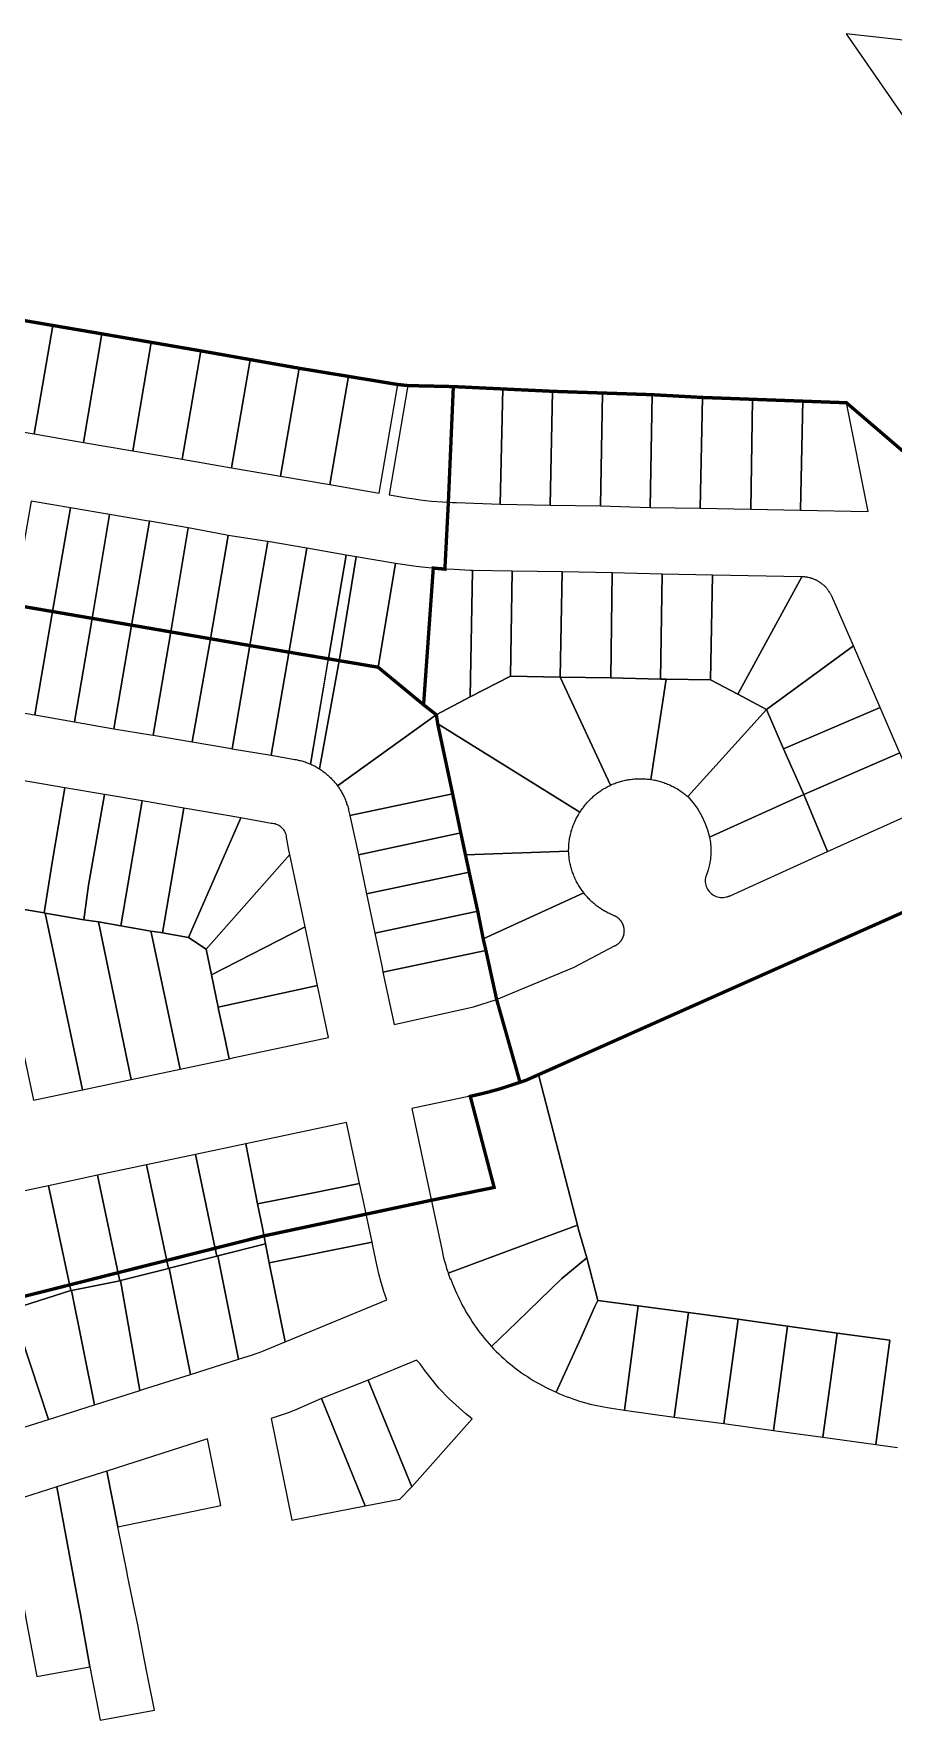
# Model space of a CAD drawing. Header units: metres. Extents: x 620457 to 624057, y 4872349 to 4874194.
# Drawn here: x 623245 to 623503, y 4873463 to 4873969 of the extents above; entities that cross this region are included whole.
import ezdxf

# ---------------------------------------------------------------- set-up
doc = ezdxf.new("R2010")
doc.units = ezdxf.units.M
doc.header["$LTSCALE"] = 10
doc.header["$MEASUREMENT"] = 0
doc.layers.add('Aurora_Parcel', color=252, linetype='Continuous')

msp = doc.modelspace()

# ---------------------------------------------------------------- linework, layer by layer
at = {"ltscale": 1.5, "const_width": 1}
for points in [[(623236.27, 4873884.12), (623265.83, 4873879.07), (623295.44, 4873873.97), (623324.94, 4873868.75), (623354.55, 4873863.87), (623357.58, 4873863.55), (623371.18, 4873863.25), (623369.69, 4873828.59), (623368.65, 4873808.52), (623365.17, 4873808.83), (623362.26, 4873767.83), (623362.26, 4873767.83), (623348.62, 4873779.1), (623310.13, 4873785.61), (623251.04, 4873795.8), (623218.84, 4873801.3)], [(623537.05, 4873817.25), (623489.03, 4873858.4), (623445.87, 4873859.99), (623430.8, 4873860.82), (623400.95, 4873861.83), (623371.18, 4873863.25), (623369.69, 4873828.59), (623368.65, 4873808.51), (623365.17, 4873808.83), (623362.26, 4873767.83), (623366.08, 4873764.84), (623366.5, 4873762.09), (623370.96, 4873741.17), (623373.41, 4873729.41), (623375.92, 4873717.69), (623378.49, 4873705.98), (623380.14, 4873697.62), (623380.94, 4873694.2), (623384.16, 4873679.47), (623386.99, 4873669.46), (623391.18, 4873654.64), (623392.84, 4873655.19), (623517.35, 4873710.66)], [(623218.84, 4873801.3), (623251.04, 4873795.8), (623310.13, 4873785.61), (623348.62, 4873779.1), (623361.62, 4873768.36), (623362.26, 4873767.83), (623366.08, 4873764.84), (623366.5, 4873762.09), (623370.96, 4873741.17), (623373.41, 4873729.41), (623375.92, 4873717.69), (623378.49, 4873705.98), (623380.14, 4873697.62), (623380.94, 4873694.2), (623384.16, 4873679.47), (623391.18, 4873654.64), (623385.15, 4873652.66), (623383.04, 4873652.08), (623380.9, 4873651.51), (623378.77, 4873651), (623376.26, 4873650.43), (623383.42, 4873623.1), (623364.59, 4873619.26), (623314.4, 4873608.57), (623184.93, 4873575.92)], [(623386.99, 4873669.46), (623391.18, 4873654.64)]]:
    msp.add_lwpolyline(points, dxfattribs=at)
at = {"layer": 'Aurora_Parcel'}
for points in [[(623530.26, 4873964.47), (623488.93, 4873969.06), (623507.81, 4873941.75)], [(623517.35, 4873710.66), (623402.01, 4873658.87), (623400.03, 4873657.98), (623397.97, 4873657.13), (623396.77, 4873656.6), (623408.4, 4873611.76), (623408.73, 4873610.49), (623411.2, 4873601.96), (623414.49, 4873589.23), (623426.57, 4873587.62), (623441.65, 4873585.63), (623456.53, 4873583.63), (623471.37, 4873581.48), (623486.29, 4873579.45), (623502.04, 4873577.29), (623497.85, 4873546.05), (623504.38, 4873545.13)]]:
    msp.add_lwpolyline(points, dxfattribs=at)
for points in [[(623251.06, 4873881.59), (623249.99, 4873881.77), (623236.27, 4873884.12), (623236.21, 4873883.78), (623230.7, 4873851.59), (623245.49, 4873849.06), (623251.06, 4873881.59)], [(623265.83, 4873879.07), (623251.06, 4873881.59), (623245.49, 4873849.06), (623260.27, 4873846.53), (623265.83, 4873879.07)], [(623280.63, 4873876.5), (623265.83, 4873879.07), (623260.27, 4873846.53), (623275.06, 4873844), (623280.63, 4873876.5)], [(623295.44, 4873873.99), (623280.63, 4873876.5), (623275.06, 4873844), (623289.84, 4873841.46), (623295.44, 4873873.99)], [(623310.28, 4873871.23), (623295.44, 4873873.99), (623289.84, 4873841.46), (623304.63, 4873838.93), (623310.28, 4873871.23)], [(623324.94, 4873868.75), (623310.28, 4873871.23), (623304.63, 4873838.93), (623319.41, 4873836.39), (623324.94, 4873868.75)], [(623339.77, 4873866.4), (623324.94, 4873868.75), (623319.41, 4873836.39), (623334.2, 4873833.87), (623339.77, 4873866.4)], [(623348.97, 4873831.34), (623354.55, 4873863.87), (623339.77, 4873866.4), (623334.2, 4873833.87), (623348.97, 4873831.34)], [(623371.18, 4873863.25), (623357.58, 4873863.55), (623351.94, 4873830.83), (623357.24, 4873829.92), (623359.47, 4873829.57), (623361.2, 4873829.32), (623362.93, 4873829.11), (623364.67, 4873828.94), (623367.93, 4873828.69), (623369.69, 4873828.59), (623371.18, 4873863.25)], [(623385.97, 4873862.55), (623371.18, 4873863.25), (623369.69, 4873828.59), (623370.89, 4873828.51), (623371.96, 4873828.48), (623372.14, 4873828.47), (623385.21, 4873827.99), (623385.97, 4873862.55)], [(623400.95, 4873861.83), (623385.97, 4873862.55), (623385.21, 4873827.99), (623400.26, 4873827.67), (623400.95, 4873861.83)], [(623415.94, 4873861.32), (623400.95, 4873861.83), (623400.26, 4873827.67), (623415.3, 4873827.48), (623415.94, 4873861.32)], [(623430.8, 4873860.82), (623415.94, 4873861.32), (623415.3, 4873827.48), (623430.23, 4873827.03), (623430.8, 4873860.82)], [(623445.87, 4873859.99), (623430.8, 4873860.82), (623430.23, 4873827.03), (623445.21, 4873826.78), (623445.87, 4873859.99)], [(623460.83, 4873859.42), (623445.87, 4873859.99), (623445.21, 4873826.78), (623460.33, 4873826.54), (623460.83, 4873859.42)], [(623475.95, 4873859.09), (623460.83, 4873859.42), (623460.33, 4873826.54), (623475.25, 4873826.15), (623475.95, 4873859.09)], [(623495.51, 4873825.83), (623489.03, 4873858.4), (623475.95, 4873859.09), (623475.25, 4873826.15), (623495.51, 4873825.83)], [(623256.4, 4873826.91), (623244.59, 4873828.92), (623239.23, 4873797.8), (623251.04, 4873795.77), (623256.4, 4873826.91)], [(623268.08, 4873824.89), (623256.4, 4873826.91), (623251.04, 4873795.77), (623262.92, 4873793.73), (623268.08, 4873824.89)], [(623280.05, 4873822.86), (623279.22, 4873823), (623268.08, 4873824.89), (623262.92, 4873793.73), (623274.74, 4873791.66), (623280.05, 4873822.86)], [(623291.73, 4873820.87), (623280.05, 4873822.86), (623274.74, 4873791.66), (623286.53, 4873789.67), (623291.73, 4873820.87)], [(623303.64, 4873818.63), (623302.82, 4873818.78), (623291.73, 4873820.87), (623286.53, 4873789.67), (623298.36, 4873787.65), (623303.64, 4873818.63)], [(623315.61, 4873816.75), (623314.79, 4873816.88), (623303.64, 4873818.63), (623298.36, 4873787.65), (623310.13, 4873785.61), (623315.61, 4873816.75)], [(623327.21, 4873814.77), (623315.61, 4873816.75), (623310.13, 4873785.61), (623321.9, 4873783.44), (623327.21, 4873814.77)], [(623333.73, 4873781.74), (623339.04, 4873812.75), (623327.21, 4873814.77), (623321.9, 4873783.44), (623333.73, 4873781.74)], [(623336.92, 4873781.01), (623337.11, 4873782.14), (623342, 4873812.24), (623339.04, 4873812.75), (623333.73, 4873781.74), (623333.6, 4873780.95), (623328.31, 4873750.07), (623328.47, 4873750), (623328.78, 4873749.85), (623329.1, 4873749.7), (623329.41, 4873749.55), (623329.72, 4873749.38), (623330.03, 4873749.22), (623330.33, 4873749.05), (623330.64, 4873748.87), (623331.06, 4873748.59), (623336.92, 4873781.01)], [(623353.83, 4873810.22), (623342, 4873812.24), (623337.11, 4873782.14), (623336.92, 4873781.01), (623348.62, 4873779.1), (623353.83, 4873810.22)], [(623365.17, 4873808.83), (623364.84, 4873808.85), (623362.78, 4873809.03), (623360.05, 4873809.31), (623357.97, 4873809.59), (623355.89, 4873809.88), (623353.83, 4873810.22), (623348.62, 4873779.1), (623362.26, 4873767.83), (623365.17, 4873808.83)], [(623376.24, 4873770.18), (623376.95, 4873808.07), (623376.26, 4873808.11), (623371.44, 4873808.36), (623368.83, 4873808.5), (623366.85, 4873808.66), (623365.17, 4873808.83), (623362.26, 4873767.83), (623366.08, 4873764.84), (623376.24, 4873770.18)], [(623388.3, 4873776.43), (623388.84, 4873807.95), (623376.95, 4873808.07), (623376.24, 4873770.18), (623388.3, 4873776.43)], [(623403.84, 4873807.69), (623388.84, 4873807.95), (623388.3, 4873776.43), (623403.23, 4873776.12), (623403.84, 4873807.69)], [(623418.77, 4873807.45), (623403.84, 4873807.69), (623403.23, 4873776.12), (623418.41, 4873775.92), (623418.77, 4873807.45)], [(623433.83, 4873806.99), (623418.77, 4873807.45), (623418.41, 4873775.92), (623433.27, 4873775.56), (623433.83, 4873806.99)], [(623448.84, 4873806.74), (623433.83, 4873806.99), (623433.27, 4873775.56), (623434.94, 4873775.5), (623448.26, 4873775.35), (623448.84, 4873806.74)], [(623475.67, 4873806.23), (623448.84, 4873806.74), (623448.26, 4873775.35), (623456.44, 4873771), (623475.67, 4873806.23)], [(623476.55, 4873806.16), (623476.38, 4873806.18), (623476.21, 4873806.2), (623476.04, 4873806.21), (623475.86, 4873806.22), (623475.67, 4873806.23), (623456.44, 4873771), (623465.09, 4873766.46), (623491.14, 4873785.47), (623484.65, 4873800.36), (623484.57, 4873800.54), (623484.49, 4873800.7), (623484.42, 4873800.85), (623484.32, 4873801), (623484.26, 4873801.15), (623484.16, 4873801.3), (623484.05, 4873801.45), (623483.97, 4873801.6), (623483.79, 4873801.88), (623483.69, 4873802.03), (623483.58, 4873802.16), (623483.48, 4873802.3), (623483.37, 4873802.44), (623483.26, 4873802.58), (623483.16, 4873802.71), (623483.04, 4873802.84), (623482.93, 4873802.96), (623482.81, 4873803.08), (623482.56, 4873803.34), (623482.43, 4873803.47), (623482.32, 4873803.59), (623482.19, 4873803.7), (623482.05, 4873803.82), (623481.91, 4873803.93), (623481.78, 4873804.04), (623481.64, 4873804.14), (623481.5, 4873804.26), (623481.36, 4873804.35), (623481.08, 4873804.55), (623480.94, 4873804.64), (623480.79, 4873804.72), (623480.64, 4873804.81), (623480.49, 4873804.92), (623480.34, 4873805), (623480.19, 4873805.09), (623480.03, 4873805.16), (623479.89, 4873805.24), (623479.72, 4873805.31), (623479.4, 4873805.45), (623479.24, 4873805.51), (623479.08, 4873805.58), (623478.93, 4873805.64), (623478.75, 4873805.69), (623478.59, 4873805.74), (623478.41, 4873805.8), (623478.25, 4873805.85), (623478.09, 4873805.88), (623477.92, 4873805.93), (623477.59, 4873806), (623477.42, 4873806.03), (623477.25, 4873806.07), (623477.09, 4873806.1), (623476.9, 4873806.14), (623476.72, 4873806.14), (623476.55, 4873806.16)], [(623251.04, 4873795.77), (623239.23, 4873797.8), (623238.11, 4873798.02), (623235.48, 4873798.5), (623234.55, 4873765.96), (623235.23, 4873765.94), (623236.41, 4873765.9), (623237.51, 4873765.83), (623238.65, 4873765.75), (623239.77, 4873765.65), (623240.92, 4873765.53), (623242.04, 4873765.39), (623243.98, 4873765.09), (623244.87, 4873764.95), (623245.73, 4873764.81), (623251.04, 4873795.77)], [(623262.92, 4873793.73), (623251.04, 4873795.77), (623245.73, 4873764.81), (623257.64, 4873762.76), (623262.92, 4873793.73)], [(623274.74, 4873791.66), (623262.92, 4873793.73), (623257.64, 4873762.76), (623269.38, 4873760.59), (623274.74, 4873791.66)], [(623281.21, 4873758.72), (623286.53, 4873789.67), (623274.74, 4873791.66), (623269.38, 4873760.59), (623280.51, 4873758.83), (623281.21, 4873758.72)], [(623298.36, 4873787.65), (623286.53, 4873789.67), (623281.21, 4873758.72), (623292.91, 4873756.72), (623298.36, 4873787.65)], [(623310.13, 4873785.61), (623298.36, 4873787.65), (623292.91, 4873756.72), (623304.12, 4873754.79), (623304.85, 4873754.66), (623310.13, 4873785.61)], [(623321.9, 4873783.44), (623310.13, 4873785.61), (623304.85, 4873754.66), (623316.58, 4873752.68), (623321.9, 4873783.44)], [(623499.13, 4873767.05), (623491.14, 4873785.47), (623465.09, 4873766.46), (623470.18, 4873754.58), (623499.13, 4873767.05)], [(623333.73, 4873781.74), (623321.9, 4873783.44), (623316.58, 4873752.68), (623323.67, 4873751.46), (623324.02, 4873751.39), (623324.36, 4873751.34), (623324.7, 4873751.25), (623325.03, 4873751.17), (623325.38, 4873751.09), (623325.72, 4873751), (623326.05, 4873750.91), (623326.38, 4873750.8), (623326.73, 4873750.68), (623327.05, 4873750.56), (623327.5, 4873750.4), (623327.81, 4873750.27), (623328.15, 4873750.14), (623328.31, 4873750.07), (623333.73, 4873781.74)], [(623366.08, 4873764.84), (623362.26, 4873767.83), (623348.62, 4873779.1), (623336.92, 4873781.01), (623331.06, 4873748.59), (623331.33, 4873748.42), (623331.62, 4873748.23), (623331.91, 4873748.03), (623332.18, 4873747.82), (623332.47, 4873747.61), (623332.75, 4873747.4), (623333.02, 4873747.18), (623333.28, 4873746.95), (623333.52, 4873746.72), (623333.78, 4873746.49), (623334.19, 4873746.15), (623334.41, 4873745.92), (623334.65, 4873745.67), (623334.9, 4873745.41), (623335.11, 4873745.16), (623335.38, 4873744.9), (623335.59, 4873744.63), (623335.81, 4873744.36), (623336.03, 4873744.09), (623336.24, 4873743.81), (623336.44, 4873743.49), (623366.08, 4873764.84)], [(623409.18, 4873735.67), (623409.41, 4873736.06), (623409.65, 4873736.37), (623409.82, 4873736.68), (623410.09, 4873736.98), (623410.3, 4873737.26), (623410.53, 4873737.53), (623410.73, 4873737.86), (623410.99, 4873738.15), (623411.23, 4873738.43), (623411.48, 4873738.71), (623411.73, 4873738.98), (623412.06, 4873739.32), (623412.32, 4873739.58), (623412.59, 4873739.84), (623412.87, 4873740.05), (623413.13, 4873740.32), (623413.41, 4873740.6), (623413.69, 4873740.82), (623413.98, 4873741.06), (623414.31, 4873741.29), (623414.59, 4873741.51), (623414.87, 4873741.72), (623415.38, 4873742.08), (623415.72, 4873742.32), (623416.04, 4873742.49), (623416.35, 4873742.69), (623416.67, 4873742.84), (623416.96, 4873743.05), (623417.32, 4873743.23), (623417.65, 4873743.39), (623417.98, 4873743.56), (623418.29, 4873743.72), (623403.23, 4873776.12), (623388.3, 4873776.43), (623376.24, 4873770.18), (623366.08, 4873764.84), (623366.5, 4873762.09), (623409.14, 4873735.6), (623409.18, 4873735.67)], [(623434.94, 4873775.5), (623433.27, 4873775.56), (623418.41, 4873775.92), (623403.23, 4873776.12), (623418.29, 4873743.72), (623418.39, 4873743.77), (623418.48, 4873743.8), (623418.91, 4873743.99), (623419.24, 4873744.13), (623419.59, 4873744.26), (623419.93, 4873744.39), (623420.28, 4873744.52), (623420.64, 4873744.64), (623420.98, 4873744.75), (623421.33, 4873744.86), (623421.69, 4873744.96), (623422.04, 4873745.04), (623422.38, 4873745.13), (623422.86, 4873745.24), (623423.22, 4873745.3), (623423.57, 4873745.37), (623423.94, 4873745.43), (623424.31, 4873745.48), (623424.67, 4873745.53), (623425.02, 4873745.57), (623425.39, 4873745.6), (623425.77, 4873745.63), (623426.13, 4873745.64), (623426.49, 4873745.65), (623427.06, 4873745.68), (623427.42, 4873745.68), (623427.79, 4873745.66), (623428.15, 4873745.65), (623428.53, 4873745.63), (623428.89, 4873745.61), (623429.25, 4873745.57), (623429.61, 4873745.53), (623429.99, 4873745.49), (623430.35, 4873745.44), (623434.94, 4873775.5)], [(623465.09, 4873766.46), (623456.44, 4873771), (623448.26, 4873775.35), (623434.94, 4873775.5), (623430.35, 4873745.44), (623430.48, 4873745.42), (623430.62, 4873745.39), (623431.06, 4873745.31), (623431.45, 4873745.27), (623431.8, 4873745.19), (623432.16, 4873745.1), (623432.5, 4873745.03), (623432.88, 4873744.92), (623433.23, 4873744.83), (623433.57, 4873744.73), (623433.93, 4873744.61), (623434.28, 4873744.5), (623434.62, 4873744.38), (623435.06, 4873744.22), (623435.4, 4873744.07), (623435.74, 4873743.93), (623436.08, 4873743.79), (623436.41, 4873743.64), (623436.73, 4873743.48), (623437.08, 4873743.3), (623437.4, 4873743.12), (623437.72, 4873742.96), (623438.04, 4873742.78), (623438.36, 4873742.59), (623438.81, 4873742.3), (623439.12, 4873742.1), (623439.44, 4873741.88), (623439.75, 4873741.68), (623440.04, 4873741.45), (623440.33, 4873741.24), (623440.61, 4873741), (623440.9, 4873740.78), (623441.18, 4873740.54), (623441.46, 4873740.29), (623465.09, 4873766.46)], [(623370.96, 4873741.17), (623366.5, 4873762.09), (623366.08, 4873764.84), (623336.44, 4873743.49), (623336.57, 4873743.35), (623336.73, 4873743.15), (623336.92, 4873742.88), (623337.11, 4873742.61), (623337.29, 4873742.35), (623337.47, 4873742.03), (623337.61, 4873741.73), (623337.8, 4873741.45), (623337.96, 4873741.15), (623338.14, 4873740.85), (623338.27, 4873740.55), (623338.41, 4873740.24), (623338.61, 4873739.82), (623338.75, 4873739.53), (623338.88, 4873739.21), (623338.99, 4873738.88), (623339.11, 4873738.57), (623339.18, 4873738.25), (623339.3, 4873737.94), (623339.43, 4873737.61), (623339.55, 4873737.29), (623339.6, 4873736.97), (623339.7, 4873736.6), (623339.78, 4873736.2), (623340.11, 4873734.61), (623370.96, 4873741.17)], [(623476.25, 4873740.94), (623470.18, 4873754.58), (623465.09, 4873766.46), (623441.46, 4873740.29), (623443.04, 4873738.47), (623444.44, 4873736.52), (623445.65, 4873734.45), (623446.62, 4873732.41), (623447.4, 4873730.3), (623448, 4873728.12), (623476.25, 4873740.94)], [(623505.08, 4873753.39), (623504.76, 4873754.03), (623499.13, 4873767.05), (623470.18, 4873754.58), (623476.25, 4873740.94), (623505.08, 4873753.39)], [(623405.75, 4873723.97), (623405.75, 4873724.41), (623405.76, 4873724.79), (623405.78, 4873725.15), (623405.79, 4873725.52), (623405.82, 4873725.88), (623405.85, 4873726.25), (623405.89, 4873726.61), (623405.95, 4873726.97), (623406, 4873727.34), (623406.04, 4873727.7), (623406.11, 4873728.07), (623406.2, 4873728.52), (623406.29, 4873728.87), (623406.37, 4873729.23), (623406.46, 4873729.59), (623406.55, 4873729.94), (623406.66, 4873730.28), (623406.77, 4873730.65), (623406.89, 4873731.01), (623407.01, 4873731.33), (623407.14, 4873731.67), (623407.28, 4873732.03), (623407.42, 4873732.37), (623407.57, 4873732.69), (623407.72, 4873733.03), (623407.88, 4873733.36), (623408.04, 4873733.7), (623408.2, 4873734.02), (623408.37, 4873734.34), (623408.58, 4873734.65), (623408.75, 4873734.97), (623408.95, 4873735.29), (623409.14, 4873735.6), (623366.5, 4873762.09), (623370.96, 4873741.17), (623373.41, 4873729.41), (623374.84, 4873722.89), (623405.75, 4873723.97)], [(623512.2, 4873736.82), (623505.08, 4873753.39), (623476.25, 4873740.94), (623483.37, 4873723.87), (623512.2, 4873736.82)], [(623250.9, 4873720.59), (623254.74, 4873742.95), (623241.36, 4873745.24), (623239.69, 4873745.51), (623238.81, 4873745.62), (623239.03, 4873728.98), (623239.59, 4873706.9), (623248.5, 4873705.4), (623250.9, 4873720.59)], [(623261.8, 4873713.72), (623266.58, 4873740.95), (623254.74, 4873742.95), (623250.9, 4873720.59), (623248.5, 4873705.4), (623248.8, 4873705.36), (623260.36, 4873703.4), (623261.8, 4873713.72)], [(623277.91, 4873738.99), (623266.58, 4873740.95), (623261.8, 4873713.72), (623260.36, 4873703.4), (623264.79, 4873702.75), (623271.51, 4873701.52), (623277.91, 4873738.99)], [(623373.41, 4873729.41), (623370.96, 4873741.17), (623340.11, 4873734.61), (623342.72, 4873722.89), (623373.41, 4873729.41)], [(623448, 4873728.12), (623448.26, 4873726.5), (623448.39, 4873724.87), (623448.38, 4873723.23), (623448.24, 4873721.59), (623447.96, 4873719.98), (623447.56, 4873718.39), (623447.03, 4873716.83), (623446.89, 4873716.42), (623446.78, 4873715.99), (623446.72, 4873715.55), (623446.7, 4873715.11), (623446.71, 4873714.67), (623446.76, 4873714.23), (623446.85, 4873713.8), (623446.98, 4873713.38), (623447.15, 4873712.97), (623447.35, 4873712.58), (623447.59, 4873712.2), (623447.85, 4873711.85), (623448.15, 4873711.53), (623448.48, 4873711.23), (623448.83, 4873710.96), (623449.2, 4873710.73), (623449.59, 4873710.52), (623450, 4873710.36), (623450.42, 4873710.23), (623450.85, 4873710.13), (623451.29, 4873710.08), (623451.73, 4873710.07), (623452.17, 4873710.09), (623452.61, 4873710.15), (623453.04, 4873710.25), (623453.15, 4873710.28), (623453.31, 4873710.29), (623453.43, 4873710.3), (623453.5, 4873710.33), (623453.57, 4873710.35), (623453.68, 4873710.41), (623453.76, 4873710.44), (623453.83, 4873710.44), (623453.91, 4873710.44), (623454.01, 4873710.49), (623454.06, 4873710.52), (623454.17, 4873710.58), (623483.37, 4873723.87), (623476.25, 4873740.94), (623448, 4873728.12)], [(623290.36, 4873736.87), (623289.76, 4873736.97), (623277.91, 4873738.99), (623271.51, 4873701.52), (623280.52, 4873699.99), (623283.45, 4873699.52), (623283.97, 4873699.41), (623290.36, 4873736.87)], [(623307.51, 4873733.93), (623290.36, 4873736.87), (623283.97, 4873699.41), (623291.82, 4873698.01), (623307.51, 4873733.93)], [(623307.51, 4873733.93), (623291.82, 4873698.01), (623297.12, 4873694.57), (623322.15, 4873722.97), (623321.82, 4873724.26), (623321.19, 4873728.18), (623321.13, 4873728.56), (623321.03, 4873728.94), (623320.89, 4873729.32), (623320.73, 4873729.67), (623320.54, 4873730.02), (623320.32, 4873730.34), (623320.07, 4873730.65), (623319.8, 4873730.94), (623319.51, 4873731.2), (623319.19, 4873731.44), (623318.84, 4873731.65), (623318.49, 4873731.83), (623318.11, 4873731.98), (623317.73, 4873732.1), (623317.34, 4873732.18), (623316.94, 4873732.23), (623316.54, 4873732.25), (623307.51, 4873733.93)], [(623375.92, 4873717.69), (623374.84, 4873722.89), (623373.41, 4873729.41), (623342.72, 4873722.89), (623345.13, 4873711.17), (623375.92, 4873717.69)], [(623326.76, 4873701.28), (623322.15, 4873722.97), (623297.12, 4873694.57), (623298.64, 4873686.82), (623326.76, 4873701.28)], [(623410.31, 4873711.42), (623410.08, 4873711.7), (623409.74, 4873712.24), (623409.46, 4873712.53), (623409.28, 4873712.84), (623409.06, 4873713.15), (623408.88, 4873713.44), (623408.69, 4873713.78), (623408.54, 4873714.11), (623408.32, 4873714.43), (623408.13, 4873714.76), (623407.98, 4873715.09), (623407.82, 4873715.43), (623407.62, 4873715.82), (623407.47, 4873716.19), (623407.34, 4873716.53), (623407.21, 4873716.9), (623407.07, 4873717.23), (623406.94, 4873717.55), (623406.8, 4873717.96), (623406.67, 4873718.28), (623406.59, 4873718.64), (623406.5, 4873718.99), (623406.39, 4873719.35), (623406.27, 4873719.82), (623406.21, 4873720.17), (623406.13, 4873720.54), (623406.05, 4873720.9), (623406.01, 4873721.28), (623405.94, 4873721.64), (623405.89, 4873722.01), (623405.88, 4873722.38), (623405.81, 4873722.75), (623405.78, 4873723.11), (623405.77, 4873723.52), (623405.75, 4873723.97), (623374.84, 4873722.89), (623375.92, 4873717.69), (623378.49, 4873705.98), (623380.14, 4873697.62), (623410.31, 4873711.42)], [(623378.49, 4873705.98), (623375.92, 4873717.69), (623345.13, 4873711.17), (623347.63, 4873699.36), (623378.49, 4873705.98)], [(623407.45, 4873689.19), (623419.49, 4873695.51), (623419.56, 4873695.54), (623419.64, 4873695.58), (623419.71, 4873695.62), (623419.79, 4873695.64), (623419.88, 4873695.69), (623419.94, 4873695.74), (623420.02, 4873695.79), (623420.09, 4873695.83), (623420.17, 4873695.88), (623420.24, 4873695.91), (623420.31, 4873695.97), (623420.41, 4873696.03), (623420.47, 4873696.07), (623420.54, 4873696.14), (623420.6, 4873696.18), (623420.67, 4873696.24), (623420.72, 4873696.29), (623420.81, 4873696.36), (623420.86, 4873696.43), (623420.94, 4873696.48), (623420.99, 4873696.55), (623421.06, 4873696.59), (623421.12, 4873696.68), (623421.19, 4873696.74), (623421.24, 4873696.81), (623421.29, 4873696.87), (623421.35, 4873696.94), (623421.4, 4873697), (623421.45, 4873697.07), (623421.5, 4873697.14), (623421.55, 4873697.19), (623421.6, 4873697.29), (623421.64, 4873697.35), (623421.7, 4873697.44), (623421.75, 4873697.52), (623421.8, 4873697.59), (623421.84, 4873697.67), (623421.88, 4873697.75), (623421.91, 4873697.84), (623421.95, 4873697.9), (623421.99, 4873697.99), (623422.02, 4873698.06), (623422.05, 4873698.14), (623422.09, 4873698.22), (623422.13, 4873698.32), (623422.15, 4873698.39), (623422.18, 4873698.47), (623422.21, 4873698.56), (623422.25, 4873698.63), (623422.27, 4873698.73), (623422.29, 4873698.81), (623422.3, 4873698.9), (623422.31, 4873698.98), (623422.34, 4873699.06), (623422.35, 4873699.16), (623422.38, 4873699.26), (623422.4, 4873699.35), (623422.41, 4873699.43), (623422.42, 4873699.51), (623422.43, 4873699.6), (623422.43, 4873699.69), (623422.44, 4873699.76), (623422.44, 4873699.85), (623422.44, 4873699.94), (623422.45, 4873700.03), (623422.45, 4873700.1), (623422.44, 4873700.2), (623422.44, 4873700.31), (623422.43, 4873700.39), (623422.42, 4873700.47), (623422.42, 4873700.57), (623422.4, 4873700.65), (623422.39, 4873700.74), (623422.37, 4873700.82), (623422.36, 4873700.91), (623422.34, 4873701), (623422.33, 4873701.08), (623422.32, 4873701.18), (623422.29, 4873701.26), (623422.25, 4873701.35), (623422.22, 4873701.43), (623422.2, 4873701.52), (623422.18, 4873701.6), (623422.16, 4873701.66), (623422.12, 4873701.75), (623422.09, 4873701.82), (623422.06, 4873701.92), (623422.03, 4873701.99), (623421.97, 4873702.09), (623421.95, 4873702.18), (623421.91, 4873702.25), (623421.87, 4873702.33), (623421.82, 4873702.4), (623421.8, 4873702.48), (623421.74, 4873702.55), (623421.69, 4873702.63), (623421.65, 4873702.7), (623421.61, 4873702.77), (623421.57, 4873702.84), (623421.49, 4873702.93), (623421.44, 4873702.99), (623421.4, 4873703.07), (623421.34, 4873703.13), (623421.29, 4873703.2), (623421.24, 4873703.26), (623421.18, 4873703.33), (623421.12, 4873703.4), (623421.06, 4873703.47), (623420.99, 4873703.52), (623420.93, 4873703.58), (623420.85, 4873703.66), (623420.78, 4873703.71), (623420.73, 4873703.78), (623420.66, 4873703.82), (623420.59, 4873703.88), (623420.53, 4873703.93), (623420.45, 4873703.98), (623420.37, 4873704.04), (623420.32, 4873704.08), (623420.25, 4873704.13), (623420.17, 4873704.18), (623420.08, 4873704.25), (623420.01, 4873704.29), (623419.93, 4873704.32), (623419.87, 4873704.37), (623419.78, 4873704.41), (623419.7, 4873704.45), (623419.63, 4873704.48), (623419.55, 4873704.52), (623419.47, 4873704.57), (623419.38, 4873704.59), (623419.31, 4873704.61), (623418.96, 4873704.76), (623418.63, 4873704.91), (623418.31, 4873705.05), (623417.96, 4873705.22), (623417.63, 4873705.37), (623417.31, 4873705.55), (623416.99, 4873705.72), (623416.65, 4873705.89), (623416.35, 4873706.07), (623416.03, 4873706.25), (623415.63, 4873706.51), (623415.33, 4873706.71), (623415.03, 4873706.92), (623414.72, 4873707.13), (623414.43, 4873707.35), (623414.15, 4873707.56), (623413.85, 4873707.81), (623413.56, 4873708.03), (623413.29, 4873708.27), (623413, 4873708.51), (623412.74, 4873708.75), (623412.41, 4873709.07), (623412.14, 4873709.34), (623411.89, 4873709.6), (623411.63, 4873709.86), (623411.38, 4873710.14), (623411.15, 4873710.4), (623410.9, 4873710.69), (623410.65, 4873710.97), (623410.31, 4873711.42), (623380.14, 4873697.62), (623380.76, 4873694.8), (623380.94, 4873694.2), (623384.16, 4873679.47), (623407.45, 4873689.19)], [(623259.97, 4873652.38), (623248.8, 4873705.36), (623248.5, 4873705.4), (623239.59, 4873706.9), (623232.92, 4873708.12), (623234.28, 4873701.16), (623236.8, 4873689.28), (623237.16, 4873687.73), (623239.52, 4873677.17), (623239.8, 4873675.69), (623241.98, 4873664.79), (623242.19, 4873663.83), (623245.27, 4873649.25), (623259.97, 4873652.38)], [(623274.62, 4873655.47), (623264.79, 4873702.75), (623260.36, 4873703.4), (623248.8, 4873705.36), (623259.97, 4873652.38), (623274.62, 4873655.47)], [(623380.94, 4873694.2), (623380.76, 4873694.8), (623380.14, 4873697.62), (623378.49, 4873705.98), (623347.63, 4873699.36), (623349.83, 4873689.02), (623350.09, 4873687.67), (623380.94, 4873694.2)], [(623289.3, 4873658.58), (623280.68, 4873699.2), (623280.52, 4873699.99), (623271.51, 4873701.52), (623264.79, 4873702.75), (623274.62, 4873655.47), (623289.3, 4873658.58)], [(623303.99, 4873661.69), (623302.56, 4873668.35), (623300.77, 4873676.45), (623300.63, 4873677.16), (623298.64, 4873686.82), (623297.12, 4873694.57), (623291.82, 4873698.01), (623283.97, 4873699.41), (623283.45, 4873699.52), (623280.52, 4873699.99), (623280.68, 4873699.2), (623289.3, 4873658.58), (623303.99, 4873661.69)], [(623300.63, 4873677.16), (623330.48, 4873683.67), (623326.76, 4873701.28), (623298.64, 4873686.82), (623300.63, 4873677.16)], [(623384.16, 4873679.47), (623380.94, 4873694.2), (623350.09, 4873687.67), (623353.43, 4873672.01), (623377.26, 4873677.26), (623384.16, 4873679.47)], [(623305.51, 4873662.02), (623333.8, 4873668.02), (623330.48, 4873683.67), (623300.63, 4873677.16), (623300.77, 4873676.45), (623302.56, 4873668.35), (623303.99, 4873661.69), (623305.51, 4873662.02)], [(623399.24, 4873608.38), (623408.4, 4873611.76), (623396.77, 4873656.6), (623389.49, 4873654), (623389.36, 4873653.96), (623387.44, 4873653.34), (623387.26, 4873653.29), (623385.15, 4873652.66), (623383.04, 4873652.08), (623380.9, 4873651.51), (623378.77, 4873651), (623376.26, 4873650.43), (623358.77, 4873646.73), (623362.94, 4873627.02), (623367.81, 4873604.07), (623368.04, 4873603.04), (623368.28, 4873602.03), (623368.54, 4873601.02), (623368.89, 4873599.8), (623369.18, 4873598.78), (623369.5, 4873597.8), (623369.63, 4873597.42), (623399.24, 4873608.38)], [(623343.08, 4873624.3), (623339.2, 4873642.58), (623319.41, 4873638.38), (623308.95, 4873636.17), (623312.5, 4873618.18), (623328.24, 4873621.33), (623343.08, 4873624.3)], [(623312.5, 4873618.18), (623308.95, 4873636.17), (623293.83, 4873632.96), (623299.49, 4873606.24), (623300.29, 4873602.49), (623300.55, 4873602.56), (623314.87, 4873606.18), (623313.92, 4873610.97), (623312.5, 4873618.18)], [(623285.74, 4873598.79), (623285.15, 4873601.55), (623279.15, 4873629.85), (623264.48, 4873626.74), (623270.81, 4873596.85), (623271.19, 4873595.11), (623271.44, 4873595.17), (623285.74, 4873598.79)], [(623300.29, 4873602.49), (623299.49, 4873606.24), (623293.83, 4873632.96), (623279.15, 4873629.85), (623285.15, 4873601.55), (623285.74, 4873598.79), (623286, 4873598.86), (623300.29, 4873602.49)], [(623256.48, 4873592.16), (623249.81, 4873623.63), (623235.13, 4873620.52), (623242.11, 4873587.62), (623256.48, 4873592.16)], [(623271.19, 4873595.11), (623270.81, 4873596.85), (623264.48, 4873626.74), (623249.81, 4873623.63), (623256.48, 4873592.16), (623256.72, 4873592.23), (623271.19, 4873595.11)], [(623346.81, 4873606.69), (623343.83, 4873620.76), (623343.08, 4873624.3), (623328.24, 4873621.33), (623312.5, 4873618.18), (623313.92, 4873610.97), (623314.87, 4873606.18), (623316, 4873600.52), (623346.81, 4873606.69)], [(623403.7, 4873595.8), (623411.2, 4873601.96), (623408.73, 4873610.49), (623408.4, 4873611.76), (623399.24, 4873608.38), (623369.63, 4873597.42), (623369.83, 4873596.81), (623370.24, 4873595.59), (623370.43, 4873595.66), (623370.56, 4873595.31), (623370.95, 4873594.24), (623371.35, 4873593.29), (623371.73, 4873592.31), (623372.14, 4873591.36), (623372.59, 4873590.4), (623373.03, 4873589.47), (623373.5, 4873588.54), (623373.97, 4873587.62), (623374.48, 4873586.7), (623374.97, 4873585.78), (623375.52, 4873584.89), (623376.28, 4873583.67), (623376.85, 4873582.8), (623377.43, 4873581.93), (623378.03, 4873581.06), (623378.63, 4873580.23), (623379.24, 4873579.39), (623379.89, 4873578.57), (623380.54, 4873577.76), (623381.23, 4873576.96), (623381.9, 4873576.18), (623382.6, 4873575.38), (623390.28, 4873582.82), (623403.7, 4873595.8)], [(623316, 4873600.52), (623314.87, 4873606.18), (623300.55, 4873602.56), (623306.77, 4873571.6), (623310.93, 4873572.92), (623311.76, 4873573.19), (623312.97, 4873573.61), (623313.78, 4873573.92), (623314.92, 4873574.37), (623314.97, 4873574.4), (623320.75, 4873576.76), (623316, 4873600.52)], [(623351.26, 4873589.38), (623350.38, 4873591.93), (623349.96, 4873593.26), (623349.57, 4873594.6), (623348.87, 4873597.2), (623348.55, 4873598.56), (623348.24, 4873599.94), (623347.05, 4873605.55), (623346.81, 4873606.69), (623316, 4873600.52), (623320.75, 4873576.76), (623351.26, 4873589.38)], [(623278, 4873562.49), (623292.39, 4873567.04), (623286, 4873598.86), (623285.74, 4873598.79), (623271.44, 4873595.17), (623277.16, 4873562.22), (623278, 4873562.49)], [(623306.77, 4873571.6), (623300.55, 4873602.56), (623300.29, 4873602.49), (623286, 4873598.86), (623292.39, 4873567.04), (623306.77, 4873571.6)], [(623409.37, 4873577.89), (623413.64, 4873587.38), (623414.49, 4873589.23), (623411.2, 4873601.96), (623403.7, 4873595.8), (623390.28, 4873582.82), (623382.6, 4873575.38), (623383.32, 4873574.64), (623384.07, 4873573.89), (623384.82, 4873573.16), (623385.59, 4873572.45), (623386.37, 4873571.75), (623387.16, 4873571.04), (623387.97, 4873570.36), (623388.79, 4873569.7), (623389.61, 4873569.05), (623390.46, 4873568.41), (623391.66, 4873567.54), (623392.51, 4873566.96), (623393.38, 4873566.38), (623394.26, 4873565.81), (623395.16, 4873565.25), (623396.06, 4873564.73), (623396.97, 4873564.19), (623397.89, 4873563.69), (623398.83, 4873563.2), (623399.77, 4873562.72), (623400.71, 4873562.27), (623402.03, 4873561.67), (623409.37, 4873577.89)], [(623277.16, 4873562.22), (623271.44, 4873595.17), (623271.19, 4873595.11), (623256.72, 4873592.23), (623263.62, 4873557.89), (623277.16, 4873562.22)], [(623263.62, 4873557.89), (623256.72, 4873592.23), (623256.48, 4873592.16), (623242.11, 4873587.62), (623238.94, 4873586.62), (623249.78, 4873553.51), (623263.62, 4873557.89)], [(623426.57, 4873587.62), (623414.49, 4873589.23), (623413.64, 4873587.38), (623409.37, 4873577.89), (623402.03, 4873561.67), (623403.01, 4873561.23), (623403.99, 4873560.83), (623404.97, 4873560.46), (623405.96, 4873560.07), (623406.97, 4873559.72), (623407.95, 4873559.37), (623408.97, 4873559.06), (623410.13, 4873558.71), (623411.16, 4873558.43), (623412.17, 4873558.16), (623413.21, 4873557.93), (623414.25, 4873557.7), (623415.29, 4873557.5), (623416.32, 4873557.3), (623417.36, 4873557.12), (623418.56, 4873556.96), (623422.47, 4873556.27), (623426.57, 4873587.62)], [(623249.78, 4873553.51), (623238.94, 4873586.62), (623227.73, 4873583.08), (623224.95, 4873582.2), (623235.48, 4873548.98), (623249.78, 4873553.51)], [(623441.65, 4873585.63), (623426.57, 4873587.62), (623422.47, 4873556.27), (623437.4, 4873554.24), (623441.65, 4873585.63)], [(623456.53, 4873583.63), (623441.65, 4873585.63), (623437.4, 4873554.24), (623452.32, 4873552.33), (623456.53, 4873583.63)], [(623471.37, 4873581.48), (623456.53, 4873583.63), (623452.32, 4873552.33), (623467.12, 4873550.24), (623471.37, 4873581.48)], [(623486.29, 4873579.45), (623471.37, 4873581.48), (623467.12, 4873550.24), (623481.97, 4873548.21), (623486.29, 4873579.45)], [(623502.04, 4873577.29), (623486.29, 4873579.45), (623481.97, 4873548.21), (623497.85, 4873546.05), (623502.04, 4873577.29)], [(623376.81, 4873553.74), (623374.93, 4873555.22), (623369.94, 4873559.73), (623366.88, 4873562.94), (623362.65, 4873568.2), (623361.24, 4873570.22), (623360.13, 4873571.3), (623345.61, 4873565.32), (623358.76, 4873533.34), (623376.81, 4873553.74)], [(623355.17, 4873529.65), (623358.76, 4873533.34), (623345.61, 4873565.32), (623331.65, 4873559.85), (623344.78, 4873527.67), (623355.17, 4873529.65)], [(623344.78, 4873527.67), (623331.65, 4873559.85), (623324.2, 4873556.55), (623321.92, 4873555.61), (623316.58, 4873553.84), (623322.76, 4873523.36), (623344.78, 4873527.67)], [(623301.47, 4873527.7), (623297.45, 4873547.68), (623267.29, 4873538.07), (623270.63, 4873521.38), (623301.47, 4873527.7)], [(623281.57, 4873466.38), (623279.4, 4873477.23), (623278.6, 4873481.33), (623276.55, 4873491.94), (623275.48, 4873497.18), (623275.29, 4873498.09), (623274.98, 4873499.56), (623273.53, 4873506.76), (623273.37, 4873507.54), (623270.63, 4873521.38), (623267.29, 4873538.07), (623252.28, 4873533.31), (623257.23, 4873506.81), (623259.03, 4873497.17), (623259.3, 4873495.72), (623262.23, 4873479.33), (623265.29, 4873463.33), (623281.57, 4873466.38)], [(623262.23, 4873479.33), (623259.3, 4873495.72), (623259.03, 4873497.17), (623257.23, 4873506.81), (623252.28, 4873533.31), (623237.35, 4873528.57), (623236.81, 4873528.4), (623243.34, 4873492.27), (623246.29, 4873476.48), (623262.23, 4873479.33)]]:
    msp.add_lwpolyline(points, close=True, dxfattribs=at)

doc.saveas('drawing.dxf')
